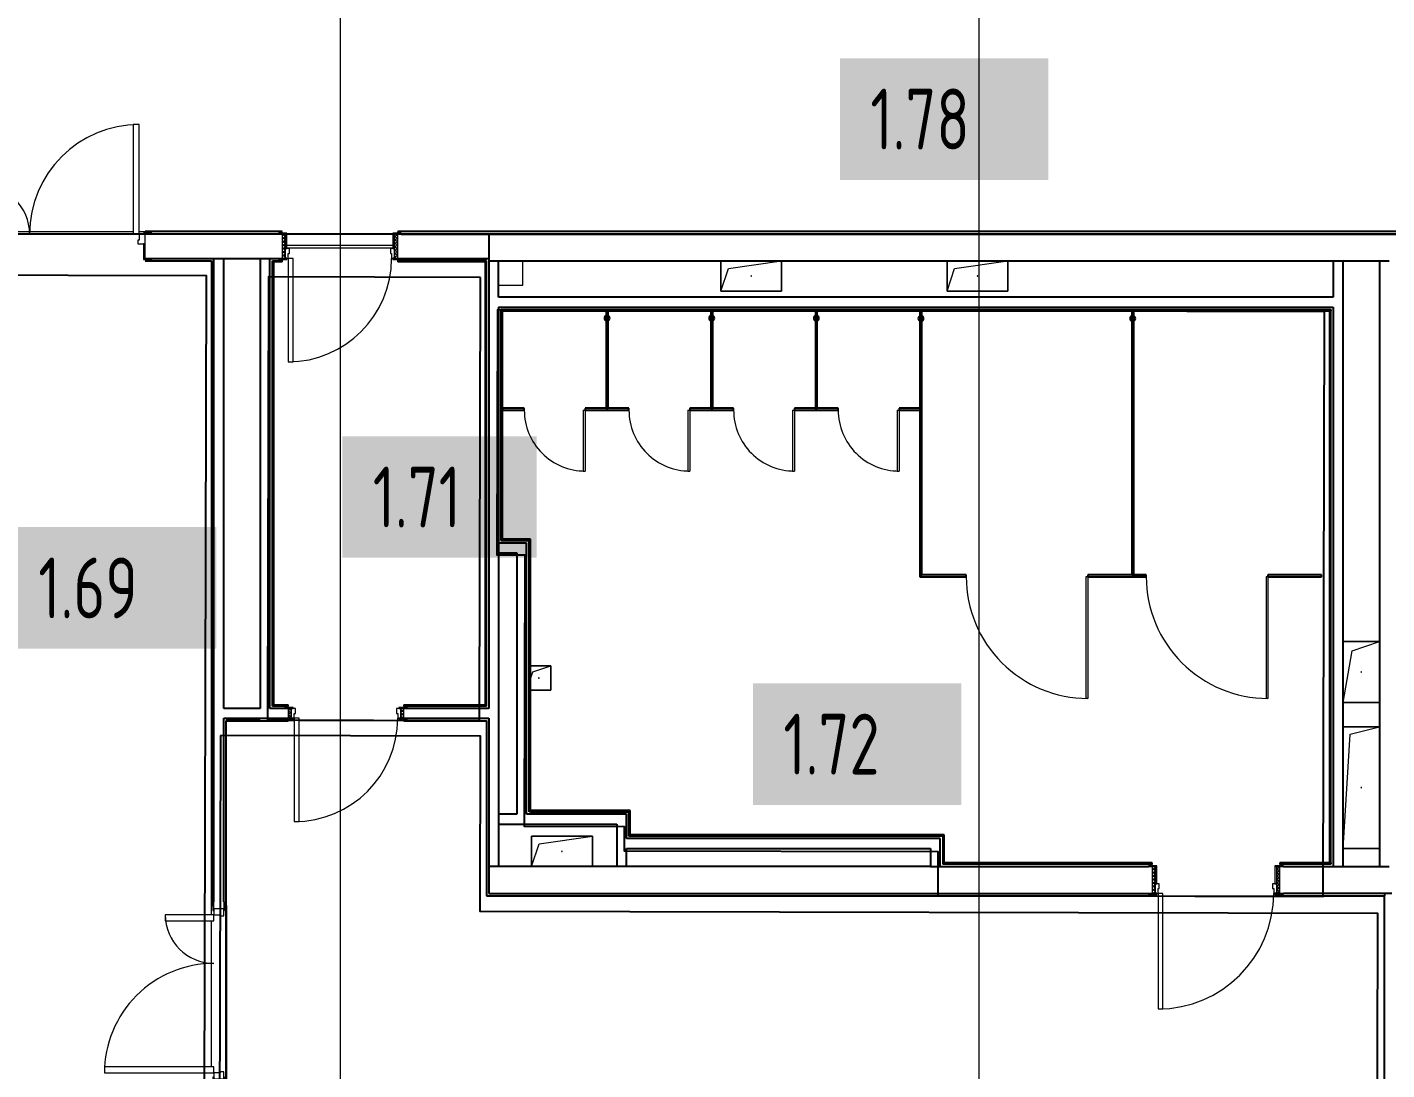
# Model space of a CAD drawing. Header units: millimetres. Extents: x 3914 to 443608, y -156176 to 78197.
# Drawn here: x 134392 to 145567, y -142383 to -133812 of the extents above; entities that cross this region are included whole.
import ezdxf

# ---------------------------------------------------------------- set-up
doc = ezdxf.new("R2010")
doc.units = ezdxf.units.MM
doc.linetypes.add('200_ШТРИХ__ш1_п0_6_', pattern=[160, 100, -60])
for name, color, linetype, lineweight in [('A-DOOR-1', 7, 'Continuous', 5), ('A-DOOR-2', 7, '200_ШТРИХ__ш1_п0_6_', 5), ('A-DOOR-FRAM-2', 7, 'Continuous', 5), ('A-FLOR', 7, 'Continuous', 9), ('A-GENM', 7, 'Continuous', 9), ('A-GENM-1', 7, 'Continuous', 25), ('Оси', 7, 'Continuous', 9)]:
    doc.layers.add(name, color=color, linetype=linetype, lineweight=lineweight)
doc.layers.add('A-DOOR-FRAM-1', color=7, linetype='Continuous', lineweight=5, true_color=0xc0c0c0)
doc.styles.add('СПДС', font='ГОСТ тип А.ttf', dxfattribs={"width": 0.9})

# ---------------------------------------------------------------- blocks, each defined once
blk = doc.blocks.new('110_Дверь_СКБ_1Ст_Внутренняя1 - Д-8 950x2100h_охрана-V22-Объем проектирования 1 этажа')
at = {"layer": 'A-DOOR-2'}
h = blk.add_hatch(dxfattribs=at)
h.set_pattern_fill('FP_33', color=256, style=0, pattern_type=2)
h.set_pattern_definition([(135, (1826.41, 164.685), (-14.14214, -14.14214), []), (225, (1826.41, 164.685), (14.14214, -14.14214), [])])
h.paths.add_polyline_path([(487.5, 100), (462.5, 100), (462.5, -100), (487.5, -100), (487.5, 13.7)])
at = {"layer": 'A-DOOR-FRAM-2'}
h = blk.add_hatch(dxfattribs=at)
h.set_pattern_fill('FP_34', color=256, style=0, pattern_type=2)
h.set_pattern_definition([(45, (-296.384, 164.685), (-14.1421, 14.1421), []), (135, (-296.384, 164.685), (-14.1421, -14.1421), [])])
h.paths.add_polyline_path([(-437.5, 100), (-462.5, 100), (-462.5, -100), (-437.5, -100), (-437.5, 16.5)])
at = {"layer": 'A-DOOR-1'}
for p, q in [((437.5, 950), (397.5, 950)), ((397.5, 950), (397.5, 100)), ((437.5, 100), (437.5, 950)), ((397.5, 100), (437.5, 100))]:
    blk.add_line(p, q, dxfattribs=at)
blk.add_arc((437.5, 100), 850, 90, 180, dxfattribs=at)
at = {"layer": 'A-DOOR-FRAM-1'}
for p, q in [((-422.5, 108), (-492.5, 108)), ((-492.5, 108), (-492.5, 100)), ((-492.5, 100), (-422.5, 100)), ((-437.5, 100), (-462.5, 100)), ((-462.5, 100), (-462.5, -100)), ((-412.5, 100), (-437.5, 100)), ((-437.5, 100), (-437.5, 20)), ((-437.5, -100), (-437.5, 100)), ((-422.5, 100), (-437.5, 100)), ((-437.5, 100), (-437.5, 99)), ((-437.5, 99), (-422.5, 99)), ((-437.5, 20), (-402.5, 20)), ((-422.5, 20), (-437.5, 20)), ((-437.5, 20), (-437.5, -100)), ((-422.5, 100), (-422.5, 108)), ((-422.5, 99), (-422.5, 100)), ((-422.5, -100), (-422.5, 20)), ((-412.5, 60), (-412.5, 100)), ((-402.5, 60), (-412.5, 60)), ((-402.5, 20), (-402.5, 60)), ((437.5, 60), (427.5, 60)), ((427.5, 60), (427.5, 20)), ((427.5, 20), (462.5, 20)), ((437.5, 100), (437.5, 60)), ((462.5, 100), (437.5, 100)), ((517.5, 108), (447.5, 108)), ((447.5, 108), (447.5, 100)), ((462.5, 100), (447.5, 100)), ((447.5, 100), (447.5, 99)), ((447.5, 100), (517.5, 100)), ((447.5, 99), (462.5, 99)), ((462.5, 20), (447.5, 20)), ((447.5, 20), (447.5, -100)), ((462.5, 20), (462.5, 100)), ((487.5, 100), (462.5, 100)), ((462.5, 100), (462.5, -100)), ((462.5, 99), (462.5, 100)), ((462.5, -100), (462.5, 20)), ((487.5, -100), (487.5, 100)), ((517.5, 100), (517.5, 108)), ((-422.5, -100), (-492.5, -100)), ((-492.5, -100), (-492.5, -108)), ((-492.5, -108), (-422.5, -108)), ((-462.5, -100), (-437.5, -100)), ((-437.5, -100), (-422.5, -100)), ((-422.5, -108), (-422.5, -100)), ((447.5, -100), (462.5, -100)), ((517.5, -100), (447.5, -100)), ((447.5, -100), (447.5, -108)), ((447.5, -108), (517.5, -108)), ((462.5, -100), (487.5, -100)), ((517.5, -108), (517.5, -100))]:
    blk.add_line(p, q, dxfattribs=at)
blk = doc.blocks.new('110_Дверь_СКБ_1Ст_Внутренняя1 - Д-8 950x2100h_охрана-32224770-Объем проектирования 1 этажа')
at = {"layer": 'A-DOOR-2'}
h = blk.add_hatch(dxfattribs=at)
h.set_pattern_fill('FP_35', color=256, style=0, pattern_type=2)
h.set_pattern_definition([(135, (1826.41, 104.685), (-14.14214, -14.14214), []), (225, (1826.41, 104.685), (14.14214, -14.14214), [])])
h.paths.add_polyline_path([(462, 40), (462, -40), (487, -40), (487, 40)])
at = {"layer": 'A-DOOR-FRAM-2'}
h = blk.add_hatch(dxfattribs=at)
h.set_pattern_fill('FP_36', color=256, style=0, pattern_type=2)
h.set_pattern_definition([(45, (-296.384, 104.685), (-14.1421, 14.1421), []), (135, (-296.384, 104.685), (-14.1421, -14.1421), [])])
h.paths.add_polyline_path([(-438, 40), (-463, 40), (-463, -40), (-438, -39), (-438, 39)])
at = {"layer": 'A-DOOR-1'}
for p, q in [((437, 890), (397, 890)), ((397, 890), (397, 40)), ((437, 40), (437, 890)), ((397, 40), (437, 40))]:
    blk.add_line(p, q, dxfattribs=at)
blk.add_arc((437, 40), 850, 90, 180, dxfattribs=at)
at = {"layer": 'A-DOOR-FRAM-1'}
for p, q in [((-423, 48), (-493, 48)), ((-493, 48), (-493, 40)), ((-493, 40), (-423, 40)), ((-438, 40), (-463, 40)), ((-463, 40), (-463, -40)), ((-413, 40), (-438, 40)), ((-438, 40), (-438, -40)), ((-438, -40), (-438, 40)), ((-423, 40), (-438, 40)), ((-438, 40), (-438, 39)), ((-438, 39), (-423, 39)), ((-423, 40), (-423, 48)), ((-423, 39), (-423, 40)), ((-413, 0), (-413, 40)), ((-403, 0), (-413, 0)), ((-403, -40), (-403, 0)), ((437, 0), (427, 0)), ((427, 0), (427, -40)), ((437, 40), (437, 0)), ((462, 40), (437, 40)), ((517, 48), (447, 48)), ((447, 48), (447, 40)), ((462, 40), (447, 40)), ((447, 40), (447, 39)), ((447, 40), (517, 40)), ((447, 39), (462, 39)), ((462, -40), (462, 40)), ((487, 40), (462, 40)), ((462, 40), (462, -40)), ((462, 39), (462, 40)), ((487, -40), (487, 40)), ((517, 40), (517, 48)), ((-423, -40), (-493, -40)), ((-493, -40), (-493, -48)), ((-493, -48), (-423, -48)), ((-463, -40), (-438, -40)), ((-423, -39), (-438, -39)), ((-438, -39), (-438, -40)), ((-438, -40), (-403, -40)), ((-438, -40), (-423, -40)), ((-423, -40), (-423, -39)), ((-423, -48), (-423, -40)), ((427, -40), (462, -40)), ((462, -39), (447, -39)), ((447, -39), (447, -40)), ((447, -40), (462, -40)), ((517, -40), (447, -40)), ((447, -40), (447, -48)), ((447, -48), (517, -48)), ((462, -40), (462, -39)), ((462, -40), (487, -40)), ((517, -48), (517, -40))]:
    blk.add_line(p, q, dxfattribs=at)
blk = doc.blocks.new('110_Дверь_СКБ_2Ст - Д-2а_л_ Из коридора на лестницу-32216062-Объем проектирования 1 этажа')
at = {"layer": 'A-DOOR-1'}
for p, q in [((662.5, 1000), (612.5, 1000)), ((612.5, 1000), (612.5, 100)), ((662.5, 100), (662.5, 1000)), ((-637.5, 500), (-637.5, 100)), ((-587.5, 500), (-637.5, 500)), ((-587.5, 100), (-587.5, 500)), ((-637.5, 100), (-587.5, 100)), ((612.5, 100), (662.5, 100))]:
    blk.add_line(p, q, dxfattribs=at)
for centre, radius, start, end in [((662.5, 100), 900, 90, 180), ((-637.5, 100), 400, 360, 90)]:
    blk.add_arc(centre, radius, start, end, dxfattribs=at)
at = {"layer": 'A-DOOR-FRAM-1'}
for p, q in [((-672.5, 108), (-742.5, 108)), ((-742.5, 108), (-742.5, 100)), ((-742.5, 100), (-672.5, 100)), ((-637.5, 100), (-687.5, 100)), ((-687.5, 100), (-687.5, 20)), ((-687.5, 20), (-627.5, 20)), ((-672.5, 20), (-687.5, 20)), ((-687.5, 20), (-687.5, -100)), ((-672.5, 100), (-672.5, 108)), ((-672.5, -100), (-672.5, 20)), ((-637.5, 50), (-637.5, 100)), ((-627.5, 50), (-637.5, 50)), ((-627.5, 20), (-627.5, 50)), ((662.5, 50), (652.5, 50)), ((652.5, 50), (652.5, 20)), ((652.5, 20), (712.5, 20)), ((662.5, 100), (662.5, 50)), ((712.5, 100), (662.5, 100)), ((767.5, 108), (697.5, 108)), ((697.5, 108), (697.5, 100)), ((697.5, 100), (767.5, 100)), ((712.5, 20), (697.5, 20)), ((697.5, 20), (697.5, -100)), ((712.5, 20), (712.5, 100)), ((712.5, -100), (712.5, 20)), ((767.5, 100), (767.5, 108)), ((-672.5, -100), (-742.5, -100)), ((-742.5, -100), (-742.5, -108)), ((-742.5, -108), (-672.5, -108)), ((-687.5, -100), (-672.5, -100)), ((-672.5, -108), (-672.5, -100)), ((697.5, -100), (712.5, -100)), ((767.5, -100), (697.5, -100)), ((697.5, -100), (697.5, -108)), ((697.5, -108), (767.5, -108)), ((767.5, -108), (767.5, -100))]:
    blk.add_line(p, q, dxfattribs=at)
blk = doc.blocks.new('GM_Отверстие прямоугольное _в плите_ - Отверстие-V82-Объем проектирования 1 этажа')
at = {"layer": 'A-GENM'}
for p, q in [((-250, -125), (-250, 125)), ((-250, 125), (250, 125)), ((250, 125), (-250, 125)), ((-250, 125), (-250, -125)), ((-187.5, 62.5), (250, 125)), ((250, 125), (250, -125)), ((250, -125), (250, 125)), ((-250, -125), (-187.5, 62.5))]:
    blk.add_line(p, q, dxfattribs=at)
for start, end in [(360, 180), (180, 360)]:
    blk.add_arc((0, 0), 2.5, start, end, dxfattribs=at)
blk = doc.blocks.new('GM_Отверстие прямоугольное _в плите_ - Отверстие-V81-Объем проектирования 1 этажа')
at = {"layer": 'A-GENM'}
for p, q in [((-250, -125), (-250, 125)), ((-250, 125), (-250, -125)), ((-187.5, 62.5), (250, 125)), ((250, 125), (250, -125)), ((250, -125), (250, 125)), ((-250, -125), (-187.5, 62.5)), ((250, -125), (-250, -125)), ((-250, -125), (250, -125))]:
    blk.add_line(p, q, dxfattribs=at)
for start, end in [(360, 180), (180, 360)]:
    blk.add_arc((0, 0), 2.5, start, end, dxfattribs=at)
blk = doc.blocks.new('GM_Отверстие прямоугольное _в плите_ - Отверстие-V128-Объем проектирования 1 этажа')
at = {"layer": 'A-GENM'}
for p, q in [((-69, 100), (100, 100)), ((100, 100), (-69, 100)), ((-69, -7), (-50, 50)), ((-50, 50), (100, 100)), ((100, 100), (100, -100)), ((100, -100), (100, 100)), ((100, -100), (-69, -100)), ((-69, -100), (100, -100))]:
    blk.add_line(p, q, dxfattribs=at)
for start, end in [(360, 180), (180, 360)]:
    blk.add_arc((0, 0), 2.5, start, end, dxfattribs=at)
blk = doc.blocks.new('GM_Отверстие прямоугольное _в плите_ - Отверстие-V162-Объем проектирования 1 этажа')
at = {"layer": 'A-GENM'}
for p, q in [((-150, 250), (150, 250)), ((150, 250), (-150, 250)), ((-75, 175), (150, 250)), ((-150, -250), (-75, 175)), ((150, -250), (-150, -250)), ((-150, -250), (150, -250))]:
    blk.add_line(p, q, dxfattribs=at)
for start, end in [(360, 180), (180, 360)]:
    blk.add_arc((0, 0), 2.5, start, end, dxfattribs=at)
blk = doc.blocks.new('GM_Отверстие прямоугольное _в плите_ - Отверстие-V163-Объем проектирования 1 этажа')
at = {"layer": 'A-GENM'}
for p, q in [((-150, 500), (150, 500)), ((150, 500), (-150, 500)), ((-90, 440), (150, 500)), ((-150, -500), (-90, 440)), ((150, -500), (-150, -500)), ((-150, -500), (150, -500))]:
    blk.add_line(p, q, dxfattribs=at)
for start, end in [(360, 180), (180, 360)]:
    blk.add_arc((0, 0), 2.5, start, end, dxfattribs=at)
blk = doc.blocks.new('110_Дверь_СКБ_2Ст - Д-5_п_ Из игровой в коридор-32215844-Объем проектирования 1 этажа')
at = {"layer": 'A-DOOR-1'}
for p, q in [((-638, 940), (-638, 40)), ((-588, 940), (-638, 940)), ((-588, 40), (-588, 940)), ((662, 440), (612, 440)), ((612, 440), (612, 40)), ((662, 40), (662, 440)), ((-638, 40), (-588, 40)), ((612, 40), (662, 40))]:
    blk.add_line(p, q, dxfattribs=at)
for centre, radius, start, end in [((-638, 40), 900, 0, 90), ((662, 40), 400, 90, 180)]:
    blk.add_arc(centre, radius, start, end, dxfattribs=at)
at = {"layer": 'A-DOOR-FRAM-1'}
for p, q in [((-672, 48), (-742, 48)), ((-742, 48), (-742, 40)), ((-742, 40), (-672, 40)), ((-638, 40), (-688, 40)), ((-688, 40), (-688, -40)), ((-672, 40), (-672, 48)), ((-638, -10), (-638, 40)), ((662, 40), (662, -10)), ((712, 40), (662, 40)), ((768, 48), (698, 48)), ((698, 48), (698, 40)), ((698, 40), (768, 40)), ((712, -40), (712, 40)), ((768, 40), (768, 48)), ((-672, -40), (-742, -40)), ((-742, -40), (-742, -48)), ((-742, -48), (-672, -48)), ((-688, -40), (-628, -40)), ((-672, -39), (-688, -39)), ((-688, -39), (-688, -40)), ((-688, -40), (-672, -40)), ((-672, -40), (-672, -39)), ((-672, -48), (-672, -40)), ((-628, -10), (-638, -10)), ((-628, -40), (-628, -10)), ((662, -10), (652, -10)), ((652, -10), (652, -40)), ((652, -40), (712, -40)), ((712, -39), (698, -39)), ((698, -39), (698, -40)), ((698, -40), (712, -40)), ((768, -40), (698, -40)), ((698, -40), (698, -48)), ((698, -48), (768, -48)), ((712, -40), (712, -39)), ((768, -48), (768, -40))]:
    blk.add_line(p, q, dxfattribs=at)
blk = doc.blocks.new('110_Дверь_СКБ_1Ст_Внутренняя1 - Д-7а_л__950x2100h_Туалет-V215-Объем проектирования 1 этажа')
at = {"layer": 'A-DOOR-2'}
h = blk.add_hatch(dxfattribs=at)
h.set_pattern_fill('FP_37', color=256, style=0, pattern_type=2)
h.set_pattern_definition([(135, (1776.41, 174.685), (-14.14214, -14.14214), []), (225, (1776.41, 174.685), (14.14214, -14.14214), [])])
h.paths.add_polyline_path([(512.5, 110), (512.5, -110), (537.5, -110), (537.5, 110)])
at = {"layer": 'A-DOOR-FRAM-2'}
h = blk.add_hatch(dxfattribs=at)
h.set_pattern_fill('FP_38', color=256, style=0, pattern_type=2)
h.set_pattern_definition([(45, (-346.384, 174.685), (-14.1421, 14.1421), []), (135, (-346.384, 174.685), (-14.1421, -14.1421), [])])
h.paths.add_polyline_path([(-512.5, 110), (-512.5, -110), (-487.5, -108.8), (-487.5, 110)])
at = {"layer": 'A-DOOR-1'}
for p, q in [((487.5, 1060), (447.5, 1060)), ((447.5, 1060), (447.5, 110)), ((487.5, 110), (487.5, 1060)), ((447.5, 110), (487.5, 110))]:
    blk.add_line(p, q, dxfattribs=at)
blk.add_arc((487.5, 110), 950, 90, 180, dxfattribs=at)
at = {"layer": 'A-DOOR-FRAM-1'}
for p, q in [((-472.5, 118), (-542.5, 118)), ((-542.5, 118), (-542.5, 110)), ((-472.5, 110), (-472.5, 118)), ((567.5, 118), (497.5, 118)), ((497.5, 118), (497.5, 110)), ((567.5, 110), (567.5, 118)), ((-542.5, 110), (-472.5, 110)), ((-487.5, 110), (-512.5, 110)), ((-512.5, 110), (-512.5, -110)), ((-462.5, 110), (-487.5, 110)), ((-487.5, 110), (-487.5, 30)), ((-487.5, -110), (-487.5, 110)), ((-472.5, 110), (-487.5, 110)), ((-487.5, 110), (-487.5, 109)), ((-487.5, 109), (-472.5, 109)), ((-487.5, 30), (-452.5, 30)), ((-472.5, 30), (-487.5, 30)), ((-487.5, 30), (-487.5, -110)), ((-472.5, 109), (-472.5, 110)), ((-472.5, -110), (-472.5, 30)), ((-462.5, 70), (-462.5, 110)), ((-452.5, 70), (-462.5, 70)), ((-452.5, 30), (-452.5, 70)), ((487.5, 70), (477.5, 70)), ((477.5, 70), (477.5, 30)), ((477.5, 30), (512.5, 30)), ((487.5, 110), (487.5, 70)), ((512.5, 110), (487.5, 110)), ((512.5, 110), (497.5, 110)), ((497.5, 110), (497.5, 109)), ((497.5, 110), (567.5, 110)), ((497.5, 109), (512.5, 109)), ((512.5, 30), (497.5, 30)), ((497.5, 30), (497.5, -110)), ((512.5, 30), (512.5, 110)), ((537.5, 110), (512.5, 110)), ((512.5, 110), (512.5, -110)), ((512.5, 109), (512.5, 110)), ((512.5, -110), (512.5, 30)), ((537.5, -110), (537.5, 110)), ((-472.5, -110), (-542.5, -110)), ((-542.5, -110), (-542.5, -118)), ((-512.5, -110), (-487.5, -110)), ((-487.5, -110), (-472.5, -110)), ((-472.5, -118), (-472.5, -110)), ((497.5, -110), (512.5, -110)), ((567.5, -110), (497.5, -110)), ((497.5, -110), (497.5, -118)), ((512.5, -110), (537.5, -110)), ((567.5, -118), (567.5, -110)), ((-542.5, -118), (-472.5, -118)), ((497.5, -118), (567.5, -118))]:
    blk.add_line(p, q, dxfattribs=at)
blk = doc.blocks.new('131_Сантехническая перегородка_Дверь 5 - СД-1-V254-Объем проектирования 1 этажа')
at = {"layer": 'A-GENM'}
for points in [[(70, 8), (70, -8), (250, -8), (250, 8), (78, 8)], [(922, 8), (750, 8), (750, -8), (930, -8), (930, 8)]]:
    blk.add_hatch(color=256, dxfattribs=at).paths.add_polyline_path(points)
at = {"layer": 'A-DOOR-1'}
for p, q in [((266, 508), (250, 508)), ((250, 8), (250, 508)), ((266, 8), (266, 508)), ((266, 8), (250, 8))]:
    blk.add_line(p, q, dxfattribs=at)
blk.add_arc((250, 8), 500, 360, 90, dxfattribs=at)
at = {"layer": 'A-GENM-1'}
for p, q in [((250, 8), (70, 8)), ((70, 8), (70, -8)), ((250, -8), (250, 8)), ((930, 8), (750, 8)), ((750, 8), (750, -8)), ((930, -8), (930, 8)), ((70, -8), (250, -8)), ((750, -8), (930, -8))]:
    blk.add_line(p, q, dxfattribs=at)
blk = doc.blocks.new('131_Сантехническая перегородка_Дверь 5 - СД-1-V255-Объем проектирования 1 этажа')
at = {"layer": 'A-GENM'}
for points in [[(78, 8), (78, -8), (250, -8), (250, 8)], [(750, 8), (750, -8), (930, -8), (930, 8), (922, 8)]]:
    blk.add_hatch(color=256, dxfattribs=at).paths.add_polyline_path(points)
at = {"layer": 'A-DOOR-1'}
for p, q in [((266, 508), (250, 508)), ((250, 8), (250, 508)), ((266, 8), (266, 508)), ((266, 8), (250, 8))]:
    blk.add_line(p, q, dxfattribs=at)
blk.add_arc((250, 8), 500, 360, 90, dxfattribs=at)
at = {"layer": 'A-GENM-1'}
for p, q in [((250, 8), (70, 8)), ((70, 8), (70, -8)), ((250, -8), (250, 8)), ((930, 8), (750, 8)), ((750, 8), (750, -8)), ((930, -8), (930, 8)), ((70, -8), (250, -8)), ((750, -8), (930, -8))]:
    blk.add_line(p, q, dxfattribs=at)
blk = doc.blocks.new('131_Сантехническая перегородка 6 - СП-1-30839354-Объем проектирования 1 этажа')
at = {"layer": 'A-GENM'}
blk.add_hatch(color=256, dxfattribs=at).paths.add_polyline_path([(800, 8), (0, 8), (0, -8), (800, -8)])
at = {"layer": 'A-GENM', "flags": 128}
for points in [[(71, 8), (71, 9), (71, 9), (70, 9), (70, 10), (70, 10), (69, 11), (69, 11), (68, 12), (68, 12), (67, 12), (67, 13), (66, 13), (66, 13), (65, 14), (65, 14), (64, 14), (64, 14), (63, 14), (62, 15), (62, 15), (61, 15), (61, 15), (60, 15), (59, 15), (59, 15), (58, 15), (58, 15), (57, 15), (56, 15), (56, 15), (55, 15), (55, 15), (54, 14), (54, 14), (53, 14), (52, 14), (52, 13), (51, 13), (51, 13), (50, 13), (50, 12), (49, 12), (49, 11), (48, 11), (48, 11), (48, 10), (47, 10), (47, 9), (46, 9), (46, 8), (46, 8)], [(46, -8), (46, -9), (47, -9), (47, -9), (47, -10), (48, -10), (48, -11), (49, -11), (49, -12), (50, -12), (50, -12), (51, -13), (51, -13), (52, -13), (52, -14), (53, -14), (53, -14), (54, -14), (54, -14), (55, -15), (56, -15), (56, -15), (57, -15), (57, -15), (58, -15), (59, -15), (59, -15), (60, -15), (60, -15), (61, -15), (62, -15), (62, -15), (63, -15), (63, -14), (64, -14), (64, -14), (65, -14), (66, -13), (66, -13), (67, -13), (67, -13), (68, -12), (68, -12), (69, -11), (69, -11), (69, -11), (70, -10), (70, -10), (71, -9), (71, -9), (71, -8), (71, -8)]]:
    blk.add_lwpolyline(points, dxfattribs=at)
at = {"layer": 'A-GENM'}
for radius, start, end in [(24.6, 19.9113, 160.0887), (17.6, 28.9731, 151.0269), (15.1, 33.7811, 146.2189), (24.6, 199.9113, 340.0887), (17.6, 208.9731, 331.0269), (15.1, 213.7811, 326.2189)]:
    blk.add_arc((59, 0), radius, start, end, dxfattribs=at)
at = {"layer": 'A-GENM-1'}
for p, q in [((800, 8), (0, 8)), ((0, 8), (0, -8)), ((800, -8), (800, 8)), ((0, -8), (800, -8))]:
    blk.add_line(p, q, dxfattribs=at)
blk = doc.blocks.new('131_Сантехническая перегородка 7 - СП-1-30858579-Объем проектирования 1 этажа')
at = {"layer": 'A-GENM'}
blk.add_hatch(color=256, dxfattribs=at).paths.add_polyline_path([(2166, -8), (2166, 8), (-4, 8), (-4, -8), (1885, -8)])
at = {"layer": 'A-GENM', "flags": 128}
for points in [[(71, 8), (71, 9), (71, 9), (70, 9), (70, 10), (70, 10), (69, 11), (69, 11), (68, 12), (68, 12), (67, 12), (67, 13), (66, 13), (66, 13), (65, 14), (65, 14), (64, 14), (64, 14), (63, 14), (62, 15), (62, 15), (61, 15), (61, 15), (60, 15), (59, 15), (59, 15), (58, 15), (58, 15), (57, 15), (56, 15), (56, 15), (55, 15), (55, 15), (54, 14), (54, 14), (53, 14), (52, 14), (52, 13), (51, 13), (51, 13), (50, 13), (50, 12), (49, 12), (49, 11), (48, 11), (48, 11), (48, 10), (47, 10), (47, 9), (46, 9), (46, 8), (46, 8)], [(46, -8), (46, -9), (47, -9), (47, -9), (47, -10), (48, -10), (48, -11), (49, -11), (49, -12), (50, -12), (50, -12), (51, -13), (51, -13), (52, -13), (52, -14), (53, -14), (53, -14), (54, -14), (54, -14), (55, -15), (56, -15), (56, -15), (57, -15), (57, -15), (58, -15), (59, -15), (59, -15), (60, -15), (60, -15), (61, -15), (62, -15), (62, -15), (63, -15), (63, -14), (64, -14), (64, -14), (65, -14), (66, -13), (66, -13), (67, -13), (67, -13), (68, -12), (68, -12), (69, -11), (69, -11), (69, -11), (70, -10), (70, -10), (71, -9), (71, -9), (71, -8), (71, -8)]]:
    blk.add_lwpolyline(points, dxfattribs=at)
at = {"layer": 'A-GENM'}
for radius, start, end in [(24.6, 19.9113, 160.0887), (17.6, 28.9731, 151.0269), (15.1, 33.7811, 146.2189), (24.6, 199.9113, 340.0887), (17.6, 208.9731, 331.0269), (15.1, 213.7811, 326.2189)]:
    blk.add_arc((59, 0), radius, start, end, dxfattribs=at)
at = {"layer": 'A-GENM-1'}
for p, q in [((2166, 8), (-4, 8)), ((-4, 8), (-4, -8)), ((2166, -8), (2166, 8)), ((-4, -8), (2166, -8))]:
    blk.add_line(p, q, dxfattribs=at)
blk = doc.blocks.new('131_Сантехническая перегородка_Дверь МГН - СД-1-30883454-Объем проектирования 1 этажа')
at = {"layer": 'A-GENM'}
for points in [[(-366.5, 8), (-370, 8), (-370, -8), (10, -8), (10, 8), (-350.5, 8)], [(1390, 8), (1010, 8), (1010, -8), (1390, -8)]]:
    blk.add_hatch(color=256, dxfattribs=at).paths.add_polyline_path(points)
at = {"layer": 'A-DOOR-1'}
for p, q in [((10, 1008), (26, 1008)), ((10, 8), (10, 1008)), ((26, 8), (26, 1008)), ((10, 8), (26, 8))]:
    blk.add_line(p, q, dxfattribs=at)
blk.add_arc((10, 8), 1000, 360, 90, dxfattribs=at)
at = {"layer": 'A-GENM-1'}
for p, q in [((10, 8), (-370, 8)), ((-370, 8), (-370, -8)), ((10, -8), (10, 8)), ((1390, 8), (1010, 8)), ((1010, 8), (1010, -8)), ((1390, -8), (1390, 8)), ((-370, -8), (10, -8)), ((1010, -8), (1390, -8))]:
    blk.add_line(p, q, dxfattribs=at)
blk = doc.blocks.new('131_Сантехническая перегородка_Дверь МГН 2 - СД-1-V256-Объем проектирования 1 этажа')
at = {"layer": 'A-GENM'}
for points in [[(-305, 8), (-430, 8), (-430, -8), (10, -8), (10, 8), (-87, 8)], [(1110, 8), (1010, 8), (1010, -8), (1110, -8), (1110, 6)]]:
    blk.add_hatch(color=256, dxfattribs=at).paths.add_polyline_path(points)
at = {"layer": 'A-DOOR-1'}
for p, q in [((10, 1008), (26, 1008)), ((10, 8), (10, 1008)), ((26, 8), (26, 1008)), ((10, 8), (26, 8))]:
    blk.add_line(p, q, dxfattribs=at)
blk.add_arc((10, 8), 1000, 360, 90, dxfattribs=at)
at = {"layer": 'A-GENM-1'}
for p, q in [((10, 8), (-430, 8)), ((-430, 8), (-430, -8)), ((10, -8), (10, 8)), ((1110, 8), (1010, 8)), ((1010, 8), (1010, -8)), ((1110, -8), (1110, 8)), ((-430, -8), (10, -8)), ((1010, -8), (1110, -8))]:
    blk.add_line(p, q, dxfattribs=at)

msp = doc.modelspace()

# ---------------------------------------------------------------- linework, layer by layer
for p, q in [((136487, -135491.7), (135362, -135491.7)), ((135362, -135491.7), (135362, -135492.7)), ((136457, -135512.7), (135417, -135512.7)), ((136487, -135492.7), (136487, -135491.7)), ((147446, -135491.7), (137437, -135491.7)), ((137437, -135491.7), (137437, -135492.7)), ((137437, -135492.7), (137437, -135504.7)), ((137467, -135512.7), (147467, -135512.7)), ((138187, -135512.7), (138187, -139412.7)), ((138235.5, -135492.7), (138233.7, -135492.7)), ((135387, -135732.7), (135362, -135732.7)), ((135362, -135732.7), (135362, -135733.7)), ((135362, -135733.7), (135906, -135733.7)), ((135417, -135712.7), (136387, -135712.7)), ((135906, -135732.7), (135907, -135732.7)), ((135906, -135733.7), (135906, -141032.7)), ((135907, -135732.7), (135907, -141032.7)), ((135927, -141002.7), (135927, -135712.7)), ((136007, -139412.7), (136007, -135712.7)), ((136307, -135712.7), (136307, -139412.7)), ((136387, -139412.7), (136387, -135712.7)), ((136387, -135712.7), (136457, -135712.7)), ((136407, -135732.7), (136487, -135732.7)), ((136407, -139392.7), (136407, -135732.7)), ((136487, -135741.7), (136416, -135741.7)), ((136416, -135741.7), (136416, -139383.7)), ((136487, -135732.7), (136487, -135720.7)), ((136487, -135741.7), (136487, -135732.7)), ((137437, -135720.7), (137437, -135732.7)), ((137437, -135732.7), (137437, -135741.7)), ((138167, -135732.7), (137437, -135732.7)), ((138166.5, -135741.7), (137437, -135741.7)), ((137467, -135712.7), (138187, -135712.7)), ((138158, -139392.2), (138158, -135732.7)), ((138166.5, -135741.7), (138166.5, -135732.7)), ((138167, -139392.7), (138167, -135732.7)), ((138187, -135732.7), (145587, -135732.7)), ((138267, -136032.7), (138267, -135732.7)), ((145127, -135732.7), (145127, -136032.7)), ((145207, -140712.7), (145207, -135732.7)), ((145507, -135732.7), (145507, -140712.7)), ((145127, -136032.7), (138267, -136032.7)), ((138267, -136112.7), (145127, -136112.7)), ((138267, -136112.7), (138267, -140712.7)), ((138287, -138032.7), (138287, -136132.7)), ((138287, -136132.7), (145107, -136132.7)), ((138287, -136143.7), (145107, -136143.7)), ((138298, -138021.7), (138298, -136132.7)), ((145096, -136132.7), (145096, -140692.7)), ((145107, -136132.7), (145107, -136143.7)), ((145107, -140681.7), (145107, -136143.7)), ((145127, -136112.7), (145127, -140712.7)), ((138497, -138052.7), (138267, -138052.7)), ((138287, -138032.7), (138517, -138032.7)), ((138528, -138021.7), (138298, -138021.7)), ((138497, -140282.7), (138497, -138052.7)), ((138517, -140262.7), (138517, -138032.7)), ((138528, -140251.7), (138528, -138021.7)), ((138267, -138132.7), (138417, -138132.7)), ((138417, -138132.7), (138417, -140282.7)), ((136307, -139412.7), (136007, -139412.7)), ((136507, -139412.7), (136387, -139412.7)), ((136537, -139392.7), (136407, -139392.7)), ((136416, -139383.7), (136537, -139383.7)), ((136537, -139392.7), (136537, -139383.7)), ((137487, -139383.7), (138167, -139383.7)), ((137487, -139383.7), (137487, -139392.7)), ((138167, -139392.7), (137487, -139392.7)), ((138187, -139412.7), (137517, -139412.7)), ((138158, -139392.2), (138167, -139392.2)), ((136007, -139492.7), (136507, -139492.7)), ((136007, -141002.7), (136007, -139492.7)), ((136027, -139512.7), (136028, -139512.7)), ((136308.1, -139512.7), (136028, -139512.7)), ((136028, -145941.7), (136028, -139513.7)), ((136028, -139513.7), (136537, -139513.7)), ((136537, -139513.7), (136537, -139512.7)), ((137487, -139512.7), (137487, -139513.7)), ((137487, -139513.7), (138166, -139513.7)), ((137517, -139492.7), (138187, -139492.7)), ((138166, -139512.7), (138167, -139512.7)), ((138166, -139513.7), (138166, -140953.7)), ((138187, -139492.7), (138187, -140932.7)), ((138417, -140282.7), (138267, -140282.7)), ((139317, -140282.7), (138497, -140282.7)), ((138528, -140262.7), (138517, -140262.7)), ((139348, -140251.7), (138528, -140251.7)), ((138528, -140262.7), (139337, -140262.7)), ((139317, -140482.7), (139317, -140282.7)), ((139337, -140462.7), (139337, -140262.7)), ((139348, -140462.7), (139348, -140251.7)), ((138267, -140362.7), (139237, -140362.7)), ((139237, -140362.7), (139237, -140712.7)), ((141928, -140451.7), (139337, -140451.7)), ((141917, -140462.7), (139337, -140462.7)), ((141917, -140462.7), (141917, -140681.7)), ((141928, -140692.7), (141928, -140451.7)), ((141897, -140482.7), (139317, -140482.7)), ((139317, -140562.7), (141817, -140562.7)), ((139317, -140712.7), (139317, -140562.7)), ((141817, -140562.7), (141817, -140712.7)), ((141897, -140712.7), (141897, -140482.7)), ((141917, -140681.7), (141917, -140692.7)), ((143637, -140681.7), (141917, -140681.7)), ((143637, -140692.7), (143637, -140681.7)), ((145107, -140681.7), (144687, -140681.7)), ((144687, -140681.7), (144687, -140692.7)), ((145107, -140681.7), (145107, -140692.7)), ((141817, -140712.7), (138187, -140712.7)), ((141817, -140712.7), (143607, -140712.7)), ((143637, -140692.7), (141917, -140692.7)), ((143637, -140692.7), (143637, -140692.7)), ((145107, -140692.7), (144687, -140692.7)), ((144717, -140712.7), (145587, -140712.7)), ((138166, -140953.7), (143637, -140953.7)), ((138187, -140932.7), (143607, -140932.7)), ((143637, -140953.7), (143637, -140952.7)), ((144687, -140952.7), (144687, -140953.7)), ((144687, -140953.7), (145546, -140953.7)), ((145608, -140932.7), (144717, -140932.7)), ((145546, -140952.7), (145547, -140952.7)), ((145546, -140953.7), (145546, -143132.7)), ((145547, -140932.7), (145547, -140952.7)), ((136027, -141032.7), (136027, -145942.7))]:
    msp.add_line(p, q)
msp.add_lwpolyline([(108971, -132712.7), (147467, -132712.7), (147467, -135512.7), (108971, -135512.7)], close=True)
at = {"flags": 128}
for points in [[(135847.8, -143753.6), (135866.3, -135855.6), (133588.3, -135850.3), (133569.8, -143748.3)], [(138118.3, -135868.9), (136376.3, -135864.8), (136367.8, -139506.8), (138109.8, -139510.9)], [(145055.3, -136151.7), (138257.4, -136135.8), (138253, -138149.2), (138483, -138149.8), (138477.7, -140379.8), (139297.7, -140381.7), (139297.3, -140581.7), (141877.2, -140587.8), (141876.7, -140950), (145044.7, -140957.5)], [(135979.5, -139635.9), (135964.4, -146063.9), (138702.4, -146070.3), (138703.2, -145720.3), (139085.2, -145721.2), (139084.4, -146071.2), (142152.4, -146078.4), (142153.2, -145728.4), (142625.2, -145729.5), (142624.4, -146079.5), (145482.3, -146086.2), (145494.1, -141098.2), (138114.1, -141080.9), (138117.5, -139640.9)]]:
    msp.add_lwpolyline(points, close=True, dxfattribs=at)
at = {"layer": 'A-FLOR'}
for p, q in [((134062, -135492.7), (135262, -135492.7)), ((135312, -135492.7), (136487, -135492.7)), ((135387, -135492.7), (135387, -135504.7)), ((136487, -135504.7), (136487, -135492.7)), ((138233.7, -135492.7), (137437, -135492.7)), ((147447, -135492.7), (138235.5, -135492.7)), ((137397, -135606.5), (136527, -135606.5)), ((136527, -135626.5), (137397, -135626.5)), ((135387, -135720.7), (135387, -135732.7)), ((135387, -135732.7), (135906, -135732.7)), ((135907, -141107.7), (135907, -135732.7)), ((137437, -135720.7), (137437, -135732.7)), ((138467, -135932.7), (138467, -135732.7)), ((138267, -135932.7), (138467, -135932.7)), ((136537, -139404.7), (136537, -139392.7)), ((137487, -139392.7), (137487, -139404.7)), ((136027, -141032.7), (136027, -139512.7)), ((136308.1, -139512.7), (136587, -139512.7)), ((136537, -139512.7), (136537, -139500.7)), ((136627, -139512.7), (138166, -139512.7)), ((137487, -139500.7), (137487, -139512.7)), ((138167, -139512.7), (138167, -140952.7)), ((143637, -140704.7), (143637, -140692.7)), ((144687, -140692.7), (144687, -140704.7)), ((138167, -140952.7), (143687, -140952.7)), ((143637, -140952.7), (143637, -140940.7)), ((143727, -140952.7), (145546, -140952.7)), ((144687, -140940.7), (144687, -140952.7)), ((145547, -143187.7), (145547, -140952.7)), ((135906, -141107.7), (135906, -141032.7)), ((135907, -141032.7), (135919, -141032.7)), ((136015, -141032.7), (136027, -141032.7)), ((135906, -142357.7), (135906, -141157.7)), ((135907, -142357.7), (135907, -141157.7))]:
    msp.add_line(p, q, dxfattribs=at)
at = {"layer": 'Оси'}
for points in [[(136967, -148019), (136967, -143019), (136967, -129084.5), (136967, -124084.5)], [(142217, -148019), (142217, -143019), (142217, -129197.6), (142217, -124197.6)]]:
    msp.add_lwpolyline(points, dxfattribs=at)

# ---------------------------------------------------------------- block references
for name, p in [('110_Дверь_СКБ_2Ст - Д-2а_л_ Из коридора на лестницу-32216062-Объем проектирования 1 этажа', (134649.5, -135612.7)), ('GM_Отверстие прямоугольное _в плите_ - Отверстие-V81-Объем проектирования 1 этажа', (140343.1, -135857.7)), ('GM_Отверстие прямоугольное _в плите_ - Отверстие-V81-Объем проектирования 1 этажа', (142202, -135857.7)), ('GM_Отверстие прямоугольное _в плите_ - Отверстие-V162-Объем проектирования 1 этажа', (145357, -139112.7)), ('GM_Отверстие прямоугольное _в плите_ - Отверстие-V128-Объем проектирования 1 этажа', (138597, -139162.7)), ('GM_Отверстие прямоугольное _в плите_ - Отверстие-V163-Объем проектирования 1 этажа', (145357, -140062.7)), ('GM_Отверстие прямоугольное _в плите_ - Отверстие-V82-Объем проектирования 1 этажа', (138787, -140587.7))]:
    msp.add_blockref(name, p)
for name, p, rotation in [('110_Дверь_СКБ_1Ст_Внутренняя1 - Д-8 950x2100h_охрана-V22-Объем проектирования 1 этажа', (136974.5, -135612.7), 180), ('131_Сантехническая перегородка 6 - СП-1-30839354-Объем проектирования 1 этажа', (139158, -136144.7), 270.0000000000007), ('131_Сантехническая перегородка 6 - СП-1-30839354-Объем проектирования 1 этажа', (140018, -136144.7), 270.0000000000007), ('131_Сантехническая перегородка 6 - СП-1-30839354-Объем проектирования 1 этажа', (140878, -136144.7), 270.0000000000007), ('131_Сантехническая перегородка 7 - СП-1-30858579-Объем проектирования 1 этажа', (141738, -136147.8), 269.9999999999999), ('131_Сантехническая перегородка 7 - СП-1-30858579-Объем проектирования 1 этажа', (143478.5, -136147.8), 269.9999999999999), ('131_Сантехническая перегородка_Дверь 5 - СД-1-V254-Объем проектирования 1 этажа', (139228, -136952.7), 180), ('131_Сантехническая перегородка_Дверь 5 - СД-1-V254-Объем проектирования 1 этажа', (140088, -136952.7), 180), ('131_Сантехническая перегородка_Дверь 5 - СД-1-V254-Объем проектирования 1 этажа', (140948, -136952.7), 180), ('131_Сантехническая перегородка_Дверь 5 - СД-1-V255-Объем проектирования 1 этажа', (141808, -136952.7), 180), ('131_Сантехническая перегородка_Дверь МГН - СД-1-30883454-Объем проектирования 1 этажа', (143120, -138321.7), 180), ('131_Сантехническая перегородка_Дверь МГН 2 - СД-1-V256-Объем проектирования 1 этажа', (144600, -138321.7), 180), ('110_Дверь_СКБ_1Ст_Внутренняя1 - Д-8 950x2100h_охрана-32224770-Объем проектирования 1 этажа', (137024.5, -139452.7), 180), ('110_Дверь_СКБ_1Ст_Внутренняя1 - Д-7а_л__950x2100h_Туалет-V215-Объем проектирования 1 этажа', (144174.5, -140822.7), 180), ('110_Дверь_СКБ_2Ст - Д-5_п_ Из игровой в коридор-32215844-Объем проектирования 1 этажа', (135967, -141770.2), 89.99999999999991)]:
    msp.add_blockref(name, p, dxfattribs=dict(rotation=rotation))

# ---------------------------------------------------------------- texts
at = {"char_height": 500, "attachment_point": 1, "style": 'СПДС', "bg_fill": 1, "box_fill_scale": 1.5, "bg_fill_color": 7, "bg_fill_true_color": 16777215, "bg_fill_transparency": 0}
for s, insert, width in [('1.78', (141322.5, -134317.7), 1212.151), ('1.71', (137232.4, -137424.2), 1096.708), ('1.69', (134483.3, -138171.6), 1212.151), ('1.72', (140607.4, -139455.7), 1212.151)]:
    msp.add_mtext(s, dxfattribs=dict(at, insert=insert, width=width))

doc.saveas('drawing.dxf')
